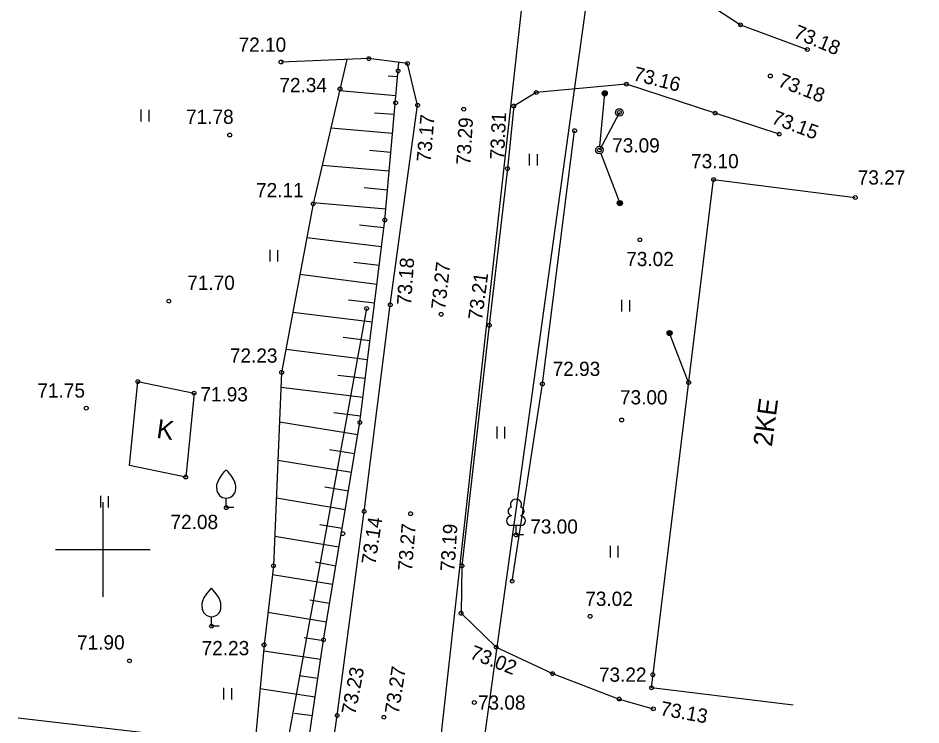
# Model space of a CAD drawing. Extents: x 631971 to 635284, y 6450547 to 6453247.
# Drawn here: x 633945.53 to 633993.14, y 6451940.75 to 6451978.02 of the extents above; entities that cross this region are included whole.
import ezdxf

# ---------------------------------------------------------------- set-up
doc = ezdxf.new("R2010")
doc.units = 0
for name, color, linetype in [('Default', 7, 'Continuous'), ('Level 1', 7, 'Continuous'), ('Level 10', 7, 'Continuous'), ('Level 13', 7, 'Continuous'), ('Level 15', 7, 'Continuous'), ('Level 30', 7, 'Continuous'), ('Level 31', 7, 'Continuous'), ('Level 40', 7, 'Continuous'), ('Level 41', 7, 'Continuous'), ('Level 42', 7, 'Continuous'), ('Level 54', 7, 'Continuous'), ('Level 59', 7, 'Continuous'), ('Level 61', 7, 'Continuous'), ('PR_elekter', 7, 'Continuous')]:
    doc.layers.add(name, color=color, linetype=linetype)

# ---------------------------------------------------------------- blocks, each defined once
blk = doc.blocks.new('POINT_DISPLAY')
at = {"layer": 'Default'}
blk.add_line((0, 0), (0, 0), dxfattribs=at)
blk = doc.blocks.new('PUNKT_1')
at = {"layer": 'Default'}
blk.add_circle((0, 0), 10000, dxfattribs=at)
blk.add_circle((0, 0), 10000, dxfattribs=at)
blk = doc.blocks.new('VLAIPU')
at = {"layer": 'Level 10'}
for p, q in [((-25000, 103000), (-25000, 100000)), ((25000, 103000), (25000, 100000)), ((25000, 50000), (-25000, 50000)), ((0, 0), (0, 50000)), ((40000, 0), (0, 0))]:
    blk.add_line(p, q, dxfattribs=at)
for centre, radius, start, end in [((-20000, 125000), 22361, 105.2441, 257.079033), ((0, 160000), 29155, 332.5799, 207.4201), ((20000, 125000), 22361, 282.920967, 74.7559), ((-25000, 75000), 25000, 90.000006, 270), ((25000, 75000), 25000, 270, 89.999994)]:
    blk.add_arc(centre, radius, start, end, dxfattribs=at)
blk = doc.blocks.new('WSNOLO')
at = {"layer": 'Level 13'}
blk.add_lwpolyline([(20000, 0), (300000, 0)], dxfattribs=at)
for centre, radius in [((0, 0), 20000), ((300000, 0), 13611), ((300000, 0), 12067), ((300000, 0), 10390), ((300000, 0), 9011), ((300000, 0), 7488), ((300000, 0), 6135), ((300000, 0), 4974), ((300000, 0), 3482), ((300000, 0), 2346), ((300000, 0), 1325), ((300000, 0), 782)]:
    blk.add_circle(centre, radius, dxfattribs=at)
blk = doc.blocks.new('PUNKT')
at = {"layer": 'PR_elekter'}
blk.add_circle((0, 0), 10000, dxfattribs=at)
blk.add_circle((0, 0), 10000, dxfattribs=at)
blk = doc.blocks.new('VSITUG')
at = {"layer": 'Level 13'}
blk.add_circle((0, 0), 19852, dxfattribs=at)
blk = doc.blocks.new('VVILPU')
at = {"layer": 'Level 10'}
for p, q in [((0, 0), (0, 50000)), ((40000, 0), (0, 0))]:
    blk.add_line(p, q, dxfattribs=at)
for points in [[(-50000, 100000), (-50000, 115000), (-49000, 122000), (-45000, 134000), (-40000, 147000), (-25000, 170000), (-9000, 190000), (0, 200000)], [(50000, 100000), (50000, 115000), (49000, 122000), (45000, 134000), (40000, 147000), (25000, 170000), (9000, 190000), (0, 200000)]]:
    blk.add_lwpolyline(points, dxfattribs=at)
blk.add_arc((0, 100000), 50000, 180, 0, dxfattribs=at)
blk = doc.blocks.new('VHEIN_')
at = {"layer": 'Level 41'}
for p, q in [((0, 62000), (0, 0)), ((41000, 61000), (41000, 0))]:
    blk.add_line(p, q, dxfattribs=at)
blk = doc.blocks.new('WSNOOL')
at = {"layer": 'Level 13'}
blk.add_lwpolyline([(20000, 0), (300000, 0)], dxfattribs=at)
for radius in [13611, 12067, 10390, 9011, 7488, 6135, 4974, 3482, 2346, 1325, 782]:
    blk.add_circle((300000, 0), radius, dxfattribs=at)
blk = doc.blocks.new('VKORIS')
at = {"layer": 'Level 61'}
for p, q in [((0, 250000), (0, -250000)), ((-250000, 0), (250000, 0))]:
    blk.add_line(p, q, dxfattribs=at)

msp = doc.modelspace()

# ---------------------------------------------------------------- linework, layer by layer
at = {"layer": 'Level 1'}
for points in [[(633986.41, 6451941.8), (633978.94, 6451942.71), (633982.21, 6451969.5), (633989.68, 6451968.56)], [(633951.41, 6451954.43), (633951.85, 6451958.85), (633954.81, 6451958.24), (633954.37, 6451953.82), (633951.41, 6451954.43)]]:
    msp.add_lwpolyline(points, dxfattribs=at)
at = {"layer": 'Level 10'}
msp.add_line((633963.91, 6451962.71), (633958.95, 6451935.48), dxfattribs=at)
msp.add_lwpolyline([(633971.59, 6451948.33), (633973.18, 6451958.73), (633974.88, 6451972.08)], dxfattribs=at)
at = {"layer": 'Level 13'}
msp.add_line((633977.24, 6451973.04), (633976.19, 6451971.06), dxfattribs=at)
at = {"layer": 'Level 15'}
for points in [[(633991.51, 6452150.3), (633987.34, 6452116.4), (633962.68, 6451893.64)], [(633967.72, 6451938.53), (633945.53, 6451941.11)]]:
    msp.add_lwpolyline(points, dxfattribs=at)
at = {"layer": 'Level 30'}
for points in [[(633974.43, 6451988.17), (633974.54, 6451986.85), (633976.45, 6451983.63), (633979.86, 6451980.13), (633983.63, 6451977.66), (633987.15, 6451976.36)], [(633954.95, 6451884.96), (633956.23, 6451895.15), (633957.03, 6451904.02), (633957.47, 6451907.49), (633959.2, 6451918.7), (633960.7, 6451929.68), (633962.36, 6451941.25), (633963.78, 6451952.01), (633965.16, 6451962.9), (633966.6, 6451973.42), (633966.07, 6451975.62), (633964.03, 6451975.88), (633959.4, 6451975.7)], [(633985.67, 6451971.9), (633982.29, 6451973), (633977.61, 6451974.53), (633972.86, 6451974.09), (633971.67, 6451973.38), (633971.34, 6451970.08), (633970.38, 6451961.82), (633968.94, 6451949.14), (633968.89, 6451946.64), (633970.74, 6451944.85), (633973.71, 6451943.46), (633977.23, 6451942.12), (633979.03, 6451941.6)]]:
    msp.add_lwpolyline(points, dxfattribs=at)
at = {"layer": 'Level 31'}
msp.add_lwpolyline([(633962.87, 6451975.84), (633961.09, 6451968.22), (633959.43, 6451959.34), (633959, 6451949.14), (633958.5, 6451944.97), (633957.64, 6451935.75)], dxfattribs=at)
at = {"layer": 'Level 40'}
msp.add_lwpolyline([(634031.07, 6451983.27), (633977.08, 6451990.32), (633968.19, 6451926.25), (634022.35, 6451923.77), (634027.42, 6451961.72), (634034.41, 6451965.15), (634030.96, 6451982.15)], close=True, dxfattribs=at)
at = {"layer": 'Level 42'}
for p, q in [((633965.54, 6451974.92), (633965.04, 6451974.96)), ((633965.45, 6451973.92), (633962.48, 6451974.18)), ((633965.36, 6451972.93), (633964.32, 6451973.01)), ((633965.28, 6451971.93), (633962.02, 6451972.21)), ((633965.19, 6451970.93), (633964.06, 6451971.04)), ((633965.1, 6451969.94), (633961.56, 6451970.25)), ((633965.01, 6451968.94), (633963.78, 6451969.06)), ((633964.92, 6451967.95), (633961.1, 6451968.28)), ((633964.82, 6451966.95), (633963.53, 6451967.1)), ((633964.7, 6451965.96), (633960.76, 6451966.44)), ((633964.57, 6451964.97), (633963.24, 6451965.13)), ((633964.45, 6451963.97), (633960.39, 6451964.49)), ((633964.33, 6451962.98), (633962.96, 6451963.14)), ((633964.2, 6451961.99), (633960.02, 6451962.5)), ((633964.08, 6451961), (633962.67, 6451961.17)), ((633963.96, 6451960), (633959.66, 6451960.55)), ((633963.84, 6451959.01), (633962.4, 6451959.18)), ((633963.71, 6451958.02), (633959.4, 6451958.54)), ((633963.59, 6451957.03), (633962.18, 6451957.2)), ((633963.44, 6451956.04), (633959.32, 6451956.71)), ((633963.28, 6451955.05), (633961.95, 6451955.26)), ((633963.11, 6451954.07), (633959.23, 6451954.7)), ((633962.95, 6451953.08), (633961.7, 6451953.28)), ((633962.78, 6451952.09), (633959.15, 6451952.7)), ((633962.62, 6451951.11), (633961.45, 6451951.3)), ((633962.45, 6451950.12), (633959.07, 6451950.69)), ((633962.29, 6451949.13), (633961.2, 6451949.33)), ((633962.12, 6451948.15), (633958.94, 6451948.67)), ((633961.96, 6451947.16), (633960.91, 6451947.33)), ((633961.8, 6451946.17), (633958.71, 6451946.69)), ((633961.63, 6451945.19), (633960.61, 6451945.34)), ((633961.49, 6451944.2), (633958.47, 6451944.65)), ((633961.34, 6451943.21), (633960.35, 6451943.35)), ((633961.19, 6451942.22), (633958.28, 6451942.65)), ((633961.05, 6451941.23), (633960.1, 6451941.36))]:
    msp.add_line(p, q, dxfattribs=at)
msp.add_lwpolyline([(633960.24, 6451935.79), (633961.64, 6451945.24), (633963.55, 6451956.7), (633964.87, 6451967.37), (633965.61, 6451975.68)], dxfattribs=at)

# ---------------------------------------------------------------- block references
at = {"layer": 'Level 10', "xscale": 1.0000000000002532e-05, "yscale": 1.0000000000002532e-05}
for name, p in [('VVILPU', (633956.51, 6451952.21)), ('VLAIPU', (633971.79, 6451950.77)), ('VVILPU', (633955.73, 6451945.96))]:
    msp.add_blockref(name, p, dxfattribs=at)
at = {"layer": 'Level 13'}
for name, p, xscale, yscale, rotation in [('WSNOLO', (633976.19, 6451971.06), 1.0000000000002532e-05, 1.0000000000002532e-05, 84.70224635862408), ('WSNOLO', (633976.19, 6451971.06), 1.0000000000002528e-05, 1.000000000000253e-05, -68.97301313069843), ('WSNOOL', (633980.96, 6451958.61), 1.0000000000002532e-05, 1.000000000000253e-05, 110.94004169016343)]:
    msp.add_blockref(name, p, dxfattribs=dict(at, xscale=xscale, yscale=yscale, rotation=rotation))
at = {"layer": 'Level 13', "xscale": 1.0000000000002532e-05, "yscale": 1.0000000000002532e-05}
msp.add_blockref('VSITUG', (633977.24, 6451973.04), dxfattribs=at)
at = {"layer": 'Level 41', "xscale": 1.0000000000002532e-05, "yscale": 1.0000000000002532e-05}
for p in [(633952.01, 6451972.57), (633972.49, 6451970.24), (633958.8, 6451965.18), (633977.36, 6451962.54), (633970.77, 6451955.86), (633949.88, 6451952.21), (633976.75, 6451949.58), (633956.37, 6451942.09)]:
    msp.add_blockref('VHEIN_', p, dxfattribs=at)
at = {"layer": 'Level 54'}
for name, p, xscale, yscale in [('PUNKT', (633983.63, 6451977.66), 1.0000000000002532e-05, 1.0000000000002532e-05), ('POINT_DISPLAY', (633983.63, 6451977.66), 0.010000000000002531, 0.010000000000002531), ('POINT_DISPLAY', (633987.15, 6451976.36), 0.010000000000002531, 0.010000000000002531), ('PUNKT', (633964.03, 6451975.88), 1.0000000000002532e-05, 1.0000000000002532e-05), ('POINT_DISPLAY', (633964.03, 6451975.88), 0.010000000000002531, 0.010000000000002531), ('POINT_DISPLAY', (633959.4, 6451975.7), 0.010000000000002531, 0.010000000000002531), ('PUNKT', (633966.07, 6451975.62), 1.0000000000002532e-05, 1.0000000000002532e-05), ('POINT_DISPLAY', (633966.07, 6451975.62), 0.010000000000002531, 0.010000000000002531), ('PUNKT', (633965.57, 6451975.23), 1.0000000000002532e-05, 1.0000000000002532e-05), ('POINT_DISPLAY', (633965.57, 6451975.23), 0.010000000000002531, 0.010000000000002531), ('POINT_DISPLAY', (633985.2, 6451974.96), 0.010000000000002531, 0.010000000000002531), ('POINT_DISPLAY', (633977.61, 6451974.53), 0.010000000000002531, 0.010000000000002531), ('POINT_DISPLAY', (633962.51, 6451974.28), 0.010000000000002531, 0.010000000000002531), ('PUNKT', (633972.86, 6451974.09), 1.0000000000002532e-05, 1.0000000000002532e-05), ('POINT_DISPLAY', (633972.86, 6451974.09), 0.010000000000002531, 0.010000000000002531), ('PUNKT', (633965.44, 6451973.55), 1.0000000000002532e-05, 1.0000000000002532e-05), ('POINT_DISPLAY', (633965.44, 6451973.55), 0.010000000000002531, 0.010000000000002531), ('POINT_DISPLAY', (633966.6, 6451973.42), 0.010000000000002531, 0.010000000000002531), ('POINT_DISPLAY', (633969.03, 6451973.21), 0.010000000000002531, 0.010000000000002531), ('POINT_DISPLAY', (633971.67, 6451973.38), 0.010000000000002531, 0.010000000000002531), ('PUNKT', (633977.24, 6451973.04), 1.0000000000002532e-05, 1.0000000000002532e-05), ('POINT_DISPLAY', (633977.24, 6451973.04), 0.010000000000002531, 0.010000000000002531), ('PUNKT', (633982.29, 6451973), 1.0000000000002532e-05, 1.0000000000002532e-05), ('POINT_DISPLAY', (633982.29, 6451973), 0.010000000000002531, 0.010000000000002531), ('PUNKT', (633974.88, 6451972.08), 1.0000000000002532e-05, 1.0000000000002532e-05), ('POINT_DISPLAY', (633974.88, 6451972.08), 0.010000000000002531, 0.010000000000002531), ('POINT_DISPLAY', (633956.69, 6451971.85), 0.010000000000002531, 0.010000000000002531), ('POINT_DISPLAY', (633985.67, 6451971.9), 0.010000000000002531, 0.010000000000002531), ('POINT_DISPLAY', (633976.19, 6451971.06), 0.010000000000002531, 0.010000000000002531), ('PUNKT', (633971.34, 6451970.08), 1.0000000000002532e-05, 1.0000000000002532e-05), ('POINT_DISPLAY', (633971.34, 6451970.08), 0.010000000000002531, 0.010000000000002531), ('POINT_DISPLAY', (633982.21, 6451969.5), 0.010000000000002531, 0.010000000000002531), ('POINT_DISPLAY', (633961.09, 6451968.22), 0.010000000000002531, 0.010000000000002531), ('POINT_DISPLAY', (633989.68, 6451968.56), 0.010000000000002531, 0.010000000000002531), ('PUNKT', (633964.87, 6451967.37), 1.0000000000002532e-05, 1.0000000000002532e-05), ('POINT_DISPLAY', (633964.87, 6451967.37), 0.010000000000002531, 0.010000000000002531), ('POINT_DISPLAY', (633978.32, 6451966.33), 0.010000000000002531, 0.010000000000002531), ('POINT_DISPLAY', (633953.48, 6451963.09), 0.010000000000002531, 0.010000000000002531), ('PUNKT', (633963.91, 6451962.71), 1.0000000000002532e-05, 1.0000000000002532e-05), ('POINT_DISPLAY', (633963.91, 6451962.71), 0.010000000000002531, 0.010000000000002531), ('POINT_DISPLAY', (633965.16, 6451962.9), 0.010000000000002531, 0.010000000000002531), ('POINT_DISPLAY', (633967.84, 6451962.4), 0.010000000000002531, 0.010000000000002531), ('POINT_DISPLAY', (633970.38, 6451961.82), 0.010000000000002531, 0.010000000000002531), ('POINT_DISPLAY', (633959.43, 6451959.34), 0.010000000000002531, 0.010000000000002531), ('PUNKT', (633951.85, 6451958.85), 1.0000000000002532e-05, 1.0000000000002532e-05), ('POINT_DISPLAY', (633951.85, 6451958.85), 0.010000000000002531, 0.010000000000002531), ('POINT_DISPLAY', (633973.18, 6451958.73), 0.010000000000002531, 0.010000000000002531), ('PUNKT', (633980.89, 6451958.8), 1.0000000000002532e-05, 1.0000000000002532e-05), ('POINT_DISPLAY', (633980.89, 6451958.8), 0.010000000000002531, 0.010000000000002531), ('POINT_DISPLAY', (633954.81, 6451958.24), 0.010000000000002531, 0.010000000000002531), ('POINT_DISPLAY', (633949.13, 6451957.45), 0.010000000000002531, 0.010000000000002531), ('PUNKT', (633963.55, 6451956.7), 1.0000000000002532e-05, 1.0000000000002532e-05), ('POINT_DISPLAY', (633977.36, 6451956.83), 0.010000000000002531, 0.010000000000002531), ('POINT_DISPLAY', (633963.55, 6451956.7), 0.010000000000002531, 0.010000000000002531), ('PUNKT', (633954.37, 6451953.82), 1.0000000000002532e-05, 1.0000000000002532e-05), ('POINT_DISPLAY', (633954.37, 6451953.82), 0.010000000000002531, 0.010000000000002531), ('POINT_DISPLAY', (633956.51, 6451952.21), 0.010000000000002531, 0.010000000000002531), ('POINT_DISPLAY', (633963.78, 6451952.01), 0.010000000000002531, 0.010000000000002531), ('POINT_DISPLAY', (633966.23, 6451951.89), 0.010000000000002531, 0.010000000000002531), ('PUNKT', (633962.66, 6451950.84), 1.0000000000002532e-05, 1.0000000000002532e-05), ('POINT_DISPLAY', (633962.66, 6451950.84), 0.010000000000002531, 0.010000000000002531), ('POINT_DISPLAY', (633971.79, 6451950.77), 0.010000000000002531, 0.010000000000002531), ('PUNKT', (633959, 6451949.14), 1.0000000000002532e-05, 1.0000000000002532e-05), ('POINT_DISPLAY', (633959, 6451949.14), 0.010000000000002531, 0.010000000000002531), ('POINT_DISPLAY', (633968.94, 6451949.14), 0.010000000000002531, 0.010000000000002531), ('PUNKT', (633971.59, 6451948.33), 1.0000000000002532e-05, 1.0000000000002532e-05), ('POINT_DISPLAY', (633971.59, 6451948.33), 0.010000000000002531, 0.010000000000002531), ('PUNKT', (633968.89, 6451946.64), 1.0000000000002532e-05, 1.0000000000002532e-05), ('POINT_DISPLAY', (633968.89, 6451946.64), 0.010000000000002531, 0.010000000000002531), ('POINT_DISPLAY', (633975.7, 6451946.48), 0.010000000000002531, 0.010000000000002531), ('PUNKT', (633955.73, 6451945.96), 1.0000000000002532e-05, 1.0000000000002532e-05), ('POINT_DISPLAY', (633955.73, 6451945.96), 0.010000000000002531, 0.010000000000002531), ('POINT_DISPLAY', (633958.5, 6451944.97), 0.010000000000002531, 0.010000000000002531), ('PUNKT', (633961.64, 6451945.24), 1.0000000000002532e-05, 1.0000000000002532e-05), ('POINT_DISPLAY', (633961.64, 6451945.24), 0.010000000000002531, 0.010000000000002531), ('POINT_DISPLAY', (633970.74, 6451944.85), 0.010000000000002531, 0.010000000000002531), ('POINT_DISPLAY', (633951.41, 6451944.13), 0.010000000000002531, 0.010000000000002531), ('PUNKT', (633973.71, 6451943.46), 1.0000000000002532e-05, 1.0000000000002532e-05), ('PUNKT', (633979, 6451943.4), 1.0000000000002532e-05, 1.0000000000002532e-05), ('POINT_DISPLAY', (633973.71, 6451943.46), 0.010000000000002531, 0.010000000000002531), ('POINT_DISPLAY', (633979, 6451943.4), 0.010000000000002531, 0.010000000000002531), ('POINT_DISPLAY', (633978.94, 6451942.71), 0.010000000000002531, 0.010000000000002531), ('PUNKT', (633977.23, 6451942.12), 1.0000000000002532e-05, 1.0000000000002532e-05), ('POINT_DISPLAY', (633977.23, 6451942.12), 0.010000000000002531, 0.010000000000002531), ('POINT_DISPLAY', (633969.59, 6451941.94), 0.010000000000002531, 0.010000000000002531), ('POINT_DISPLAY', (633979.03, 6451941.6), 0.010000000000002531, 0.010000000000002531), ('POINT_DISPLAY', (633962.36, 6451941.25), 0.010000000000002531, 0.010000000000002531), ('POINT_DISPLAY', (633964.82, 6451941.16), 0.010000000000002531, 0.010000000000002531)]:
    msp.add_blockref(name, p, dxfattribs=dict(at, xscale=xscale, yscale=yscale))
at = {"layer": 'Level 59', "xscale": 1.0000000000002532e-05, "yscale": 1.0000000000002532e-05}
for p in [(633987.15, 6451976.36), (633959.4, 6451975.7), (633985.2, 6451974.96), (633977.61, 6451974.53), (633962.51, 6451974.28), (633966.6, 6451973.42), (633971.67, 6451973.38), (633969.03, 6451973.21), (633956.69, 6451971.85), (633985.67, 6451971.9), (633976.19, 6451971.06), (633982.21, 6451969.5), (633961.09, 6451968.22), (633989.68, 6451968.56), (633978.32, 6451966.33), (633953.48, 6451963.09), (633965.16, 6451962.9), (633967.84, 6451962.4), (633970.38, 6451961.82), (633959.43, 6451959.34), (633973.18, 6451958.73), (633954.81, 6451958.24), (633949.13, 6451957.45), (633977.36, 6451956.83), (633956.51, 6451952.21), (633963.78, 6451952.01), (633966.23, 6451951.89), (633971.79, 6451950.77), (633968.94, 6451949.14), (633975.7, 6451946.48), (633958.5, 6451944.97), (633970.74, 6451944.85), (633951.41, 6451944.13), (633978.94, 6451942.71), (633969.59, 6451941.94), (633979.03, 6451941.6), (633962.36, 6451941.25), (633964.82, 6451941.16)]:
    msp.add_blockref('PUNKT_1', p, dxfattribs=at)
at = {"layer": 'Level 61', "xscale": 1.0000000000002532e-05, "yscale": 1.0000000000002532e-05}
msp.add_blockref('VKORIS', (633950, 6451950), dxfattribs=at)

# ---------------------------------------------------------------- texts
at = {"layer": 'Level 1'}
for s, height, rotation, p in [('2KE', 0.9999, 82.3543, (633985.278, 6451955.394)), ('K', 1, 352.1332, (633952.793, 6451955.892))]:
    msp.add_text(s, height=height, rotation=rotation, dxfattribs=at).set_placement(p)
at = {"layer": 'Level 59'}
for s, height, rotation, p in [('73.18', 0.75, 337.5031, (633986.37, 6451977)), ('73.16', 0.7499, 345.5829, (633977.92, 6451974.75)), ('73.18', 0.7499, 339.2359, (633985.55, 6451974.43)), ('73.31', 0.7499, 87.4005, (633971.16, 6451970.54)), ('73.15', 0.7499, 339.4565, (633985.21, 6451972.48)), ('73.17', 0.75, 85.1975, (633967.29, 6451970.4)), ('73.29', 0.75, 86.6421, (633969.38, 6451970.25)), ('73.18', 0.75, 85.9651, (633966.25, 6451962.86)), ('73.27', 0.7499, 83.5713, (633968.05, 6451962.62)), ('73.21', 0.75, 82.4774, (633970, 6451962.06)), ('73.14', 0.7499, 81.393, (633964.37, 6451949.17)), ('73.27', 0.75, 85.2188, (633966.3, 6451948.84)), ('73.19', 0.7499, 86.2039, (633968.54, 6451948.83)), ('73.02', 0.7499, 338.9144, (633969.3, 6451944.28)), ('73.23', 0.7499, 79.0265, (633963.31, 6451941.26)), ('73.27', 0.7499, 81.1881, (633965.6, 6451941.3)), ('73.13', 0.75, 349.6584, (633979.35, 6451941.28))]:
    msp.add_text(s, height=height, rotation=rotation, dxfattribs=at).set_placement(p)
for s, p in [('72.10', (633957.16, 6451976.24)), ('72.34', (633959.31, 6451974.11)), ('71.78', (633954.39, 6451972.44)), ('73.09', (633976.86, 6451970.93)), ('73.10', (633981.02, 6451970.1)), ('73.27', (633989.81, 6451969.24)), ('72.11', (633958.08, 6451968.57)), ('73.02', (633977.6, 6451964.94)), ('71.70', (633954.45, 6451963.69)), ('72.23', (633956.7, 6451959.85)), ('72.93', (633973.72, 6451959.15)), ('71.75', (633946.55, 6451958.01)), ('71.93', (633955.14, 6451957.81)), ('73.00', (633977.27, 6451957.65)), ('72.08', (633953.57, 6451951.08)), ('73.00', (633972.54, 6451950.84)), ('73.02', (633975.44, 6451947.03)), ('71.90', (633948.64, 6451944.73)), ('72.23', (633955.21, 6451944.43)), ('73.22', (633976.16, 6451943.03)), ('73.08', (633969.78, 6451941.56))]:
    msp.add_text(s, height=0.75, dxfattribs=at).set_placement(p)

doc.saveas('drawing.dxf')
